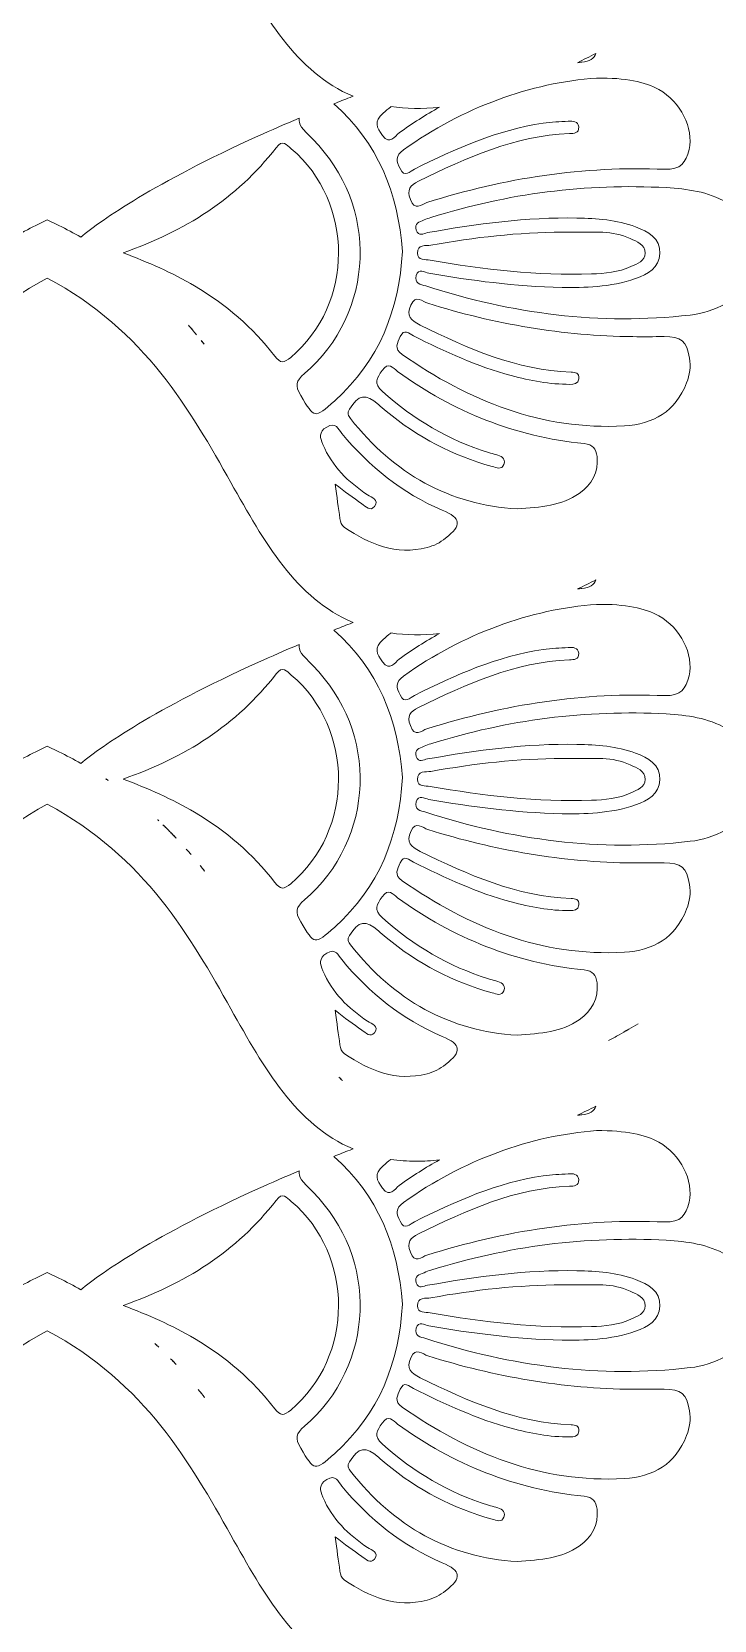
# Model space of a CAD drawing. Extents: x 705 to 8445, y -5934 to -84.
# Drawn here: x 4516.4 to 4673, y -1296.5 to -932 of the extents above; entities that cross this region are included whole.
import ezdxf

# ---------------------------------------------------------------- set-up
doc = ezdxf.new("R2010")
doc.units = 0
doc.header["$MEASUREMENT"] = 0
doc.layers.add('Layer 1', color=7, linetype='Continuous')

# ---------------------------------------------------------------- blocks, each defined once
blk = doc.blocks.new('block 23')
at = {"layer": 'Layer 1', "lineweight": 0}
for points, knots in [([(5277.28, -639.1), (5254.48, -597.14), (5220.79, -557.08), (5179.87, -523.26), (5095.1, -453.22), (4984.49, -393.43), (4859.88, -350.27), (4859.88, -350.27), (4859.88, -350.25), (4859.88, -350.25), (4859.42, -348.29), (4858.85, -346.27), (4858.16, -344.21), (4856.62, -339.66), (4853.95, -333.09), (4848.51, -328.58), (4847.81, -328), (4847.1, -327.47), (4846.36, -327), (4846.36, -327), (4846.36, -327), (4846.35, -327), (4847.88, -308.1), (4844.28, -288.74), (4835.57, -269.33), (4831.12, -259.39), (4823.75, -252.44), (4816.61, -245.72), (4810.88, -240.31), (4805.45, -235.19), (4801.81, -228.82), (4800.72, -226.92), (4799.8, -224.87), (4798.82, -222.69), (4797.56, -219.87), (4796.25, -216.96), (4794.48, -214.13), (4787.43, -202.87), (4775.91, -196.8), (4764.63, -193.55), (4764.63, -193.55), (4763.26, -191.5), (4763.26, -191.5), (4720.83, -126.97), (4656.69, -102.16), (4610.35, -92.73), (4569.47, -84.39), (4535.61, -86.15), (4523.73, -87.19), (4523.69, -87.13), (4523.65, -87.09), (4523.63, -87.06), (4523.63, -87.06), (4523.45, -87.21), (4523.45, -87.21), (4521.87, -87.36), (4520.7, -87.48), (4520, -87.56), (4519.3, -87.48), (4518.13, -87.36), (4516.56, -87.21), (4516.56, -87.21), (4516.37, -87.06), (4516.37, -87.06), (4516.35, -87.09), (4516.31, -87.13), (4516.27, -87.19), (4504.39, -86.15), (4470.53, -84.39), (4429.65, -92.73), (4383.31, -102.16), (4319.17, -126.97), (4276.76, -191.48), (4276.76, -191.48), (4275.38, -193.55), (4275.38, -193.55), (4264.09, -196.8), (4252.57, -202.87), (4245.52, -214.13), (4243.75, -216.96), (4242.44, -219.87), (4241.18, -222.69), (4240.2, -224.87), (4239.28, -226.92), (4238.19, -228.82), (4234.55, -235.19), (4229.12, -240.31), (4223.39, -245.72), (4216.25, -252.44), (4208.88, -259.39), (4204.43, -269.33), (4195.72, -288.74), (4192.12, -308.1), (4193.65, -327), (4193.64, -327), (4193.64, -327), (4193.64, -327), (4192.91, -327.47), (4192.19, -327.99), (4191.49, -328.58), (4186.05, -333.09), (4183.38, -339.65), (4181.84, -344.21), (4181.15, -346.27), (4180.58, -348.29), (4180.12, -350.25), (4180.12, -350.25), (4180.12, -350.27), (4180.12, -350.27), (4055.51, -393.43), (3944.9, -453.22), (3860.13, -523.26), (3819.22, -557.08), (3785.52, -597.14), (3762.72, -639.1), (3736.93, -686.53), (3724.78, -735.81), (3726.61, -785.55), (3728.34, -832.44), (3740.97, -881.24), (3764.18, -930.56), (3796.16, -998.52), (3846.78, -1064.15), (3914.59, -1125.62), (3959.27, -1166.12), (4008.74, -1201.57), (4056.58, -1235.86), (4101.92, -1268.36), (4148.81, -1301.97), (4191.35, -1339.71), (4268.94, -1408.49), (4320.36, -1474.94), (4348.51, -1542.74), (4344.68, -1548.78), (4341.1, -1555.62), (4338.44, -1563.02), (4337.03, -1562.92), (4335.46, -1562.85), (4333.87, -1562.85), (4328, -1562.85), (4321.57, -1563.94), (4319.84, -1569.72), (4319.35, -1571.39), (4319.31, -1572.94), (4319.27, -1574.32), (4319.27, -1574.65), (4319.26, -1574.97), (4319.25, -1575.28), (4319.07, -1578.99), (4317.7, -1582.95), (4315.19, -1587.05), (4314.24, -1588.6), (4313.21, -1590.14), (4312.14, -1591.64), (4311.46, -1592.59), (4310.76, -1593.54), (4310.03, -1594.48), (4302.79, -1603.87), (4293.55, -1612.4), (4284.57, -1620.7), (4284.57, -1620.7), (4280.48, -1624.5), (4280.48, -1624.5), (4270.16, -1634.07), (4259.49, -1643.97), (4247.49, -1650.59), (4244.1, -1652.48), (4239.99, -1656.81), (4239.7, -1666.79), (4238.97, -1691.36), (4260.81, -1735.67), (4280.37, -1750.55), (4261.52, -1786.38), (4239.02, -1837.42), (4219.77, -1904.23), (4194.99, -1990.3), (4180.3, -2085.45), (4176.13, -2187.05), (4172.63, -2272.07), (4176.53, -2361.81), (4187.74, -2455.11), (4183.2, -2458.43), (4178.2, -2461.58), (4172.48, -2464.72), (4146.07, -2479.19), (4117.44, -2484.35), (4091.86, -2479.25), (4057.65, -2472.45), (4030.5, -2452.75), (4011.16, -2420.72), (3974.52, -2360.07), (3973.85, -2265.76), (3992.12, -2203.95), (4011.72, -2137.67), (4050.95, -2071.38), (4115.59, -1995.32), (4120.04, -1990.08), (4124.54, -1984.87), (4129.05, -1979.66), (4153.44, -1951.39), (4178.65, -1922.17), (4196.47, -1888.58), (4220.61, -1843.05), (4226.18, -1794.98), (4211.73, -1756.7), (4211.73, -1756.7), (4201.23, -1728.9), (4201.23, -1728.9), (4201.23, -1728.9), (4203.66, -1758.52), (4203.66, -1758.52), (4206.59, -1794.26), (4191.98, -1826.76), (4179.22, -1847.74), (4159.1, -1880.81), (4130.97, -1908.95), (4103.75, -1936.17), (4092.54, -1947.4), (4080.93, -1959.02), (4070.06, -1970.8), (4005.75, -2040.52), (3959.06, -2104.07), (3927.3, -2165.11), (3884.56, -2247.19), (3869.07, -2325.56), (3881.27, -2398), (3901.01, -2515.4), (4000.35, -2607.87), (4090.03, -2647.42), (4122.26, -2661.63), (4152.31, -2668.81), (4177.87, -2668.81), (4196.42, -2668.81), (4212.6, -2665.03), (4225.52, -2657.4), (4225.52, -2657.42), (4225.52, -2657.42), (4225.52, -2657.42), (4232.39, -2679.36), (4240.21, -2699.79), (4248.89, -2718.56), (4269.15, -2762.32), (4294.96, -2798.69), (4325.6, -2826.65), (4359.33, -2857.45), (4403.39, -2880.64), (4456.58, -2895.59), (4498.92, -2907.49), (4546.09, -2913.71), (4593.63, -2913.71), (4597.09, -2913.71), (4600.56, -2913.68), (4604.02, -2913.61), (4735.27, -2911.1), (4867.15, -2856.35), (4965.85, -2763.41), (5003.5, -2727.95), (5032.68, -2687.49), (5050.23, -2646.4), (5070.52, -2598.94), (5075.69, -2551.02), (5065.64, -2503.97), (5045.77, -2411.09), (4983.25, -2334), (4889.6, -2286.89), (4807.63, -2245.67), (4709.88, -2231.14), (4619.49, -2246.42), (4625.66, -2235.1), (4631.89, -2223.86), (4638.09, -2212.7), (4656.91, -2178.83), (4676.35, -2143.79), (4693.14, -2107.91), (4730.23, -2028.64), (4752.26, -1957.48), (4760.49, -1890.34), (4765.6, -1848.73), (4767.15, -1796.91), (4754.72, -1750.08), (4773.98, -1735.61), (4795.54, -1692.46), (4795.54, -1667.69), (4795.54, -1667.28), (4795.54, -1666.88), (4795.53, -1666.48), (4795.23, -1656.52), (4791.13, -1652.21), (4787.74, -1650.33), (4775.74, -1643.73), (4765.07, -1633.85), (4754.75, -1624.31), (4754.75, -1624.31), (4750.65, -1620.52), (4750.65, -1620.52), (4739.35, -1610.12), (4727.67, -1599.36), (4720.02, -1586.97), (4717.52, -1582.89), (4716.16, -1578.95), (4715.98, -1575.25), (4715.96, -1574.94), (4715.95, -1574.61), (4715.95, -1574.29), (4715.92, -1572.92), (4715.87, -1571.37), (4715.38, -1569.7), (4713.66, -1563.98), (4707.32, -1562.87), (4701.49, -1562.85), (4698.84, -1555.53), (4695.29, -1548.75), (4691.49, -1542.74), (4719.63, -1474.94), (4771.06, -1408.49), (4848.65, -1339.71), (4891.19, -1301.97), (4938.08, -1268.36), (4983.42, -1235.86), (5031.26, -1201.57), (5080.73, -1166.12), (5125.41, -1125.62), (5193.22, -1064.15), (5243.84, -998.52), (5275.82, -930.56), (5299.03, -881.24), (5311.66, -832.45), (5313.39, -785.55), (5315.22, -735.81), (5303.07, -686.53), (5277.28, -639.1)], [0, 0, 0, 0, 1, 1, 1, 2, 2, 2, 3, 3, 3, 4, 4, 4, 5, 5, 5, 6, 6, 6, 7, 7, 7, 8, 8, 8, 9, 9, 9, 10, 10, 10, 11, 11, 11, 12, 12, 12, 13, 13, 13, 14, 14, 14, 15, 15, 15, 16, 16, 16, 17, 17, 17, 18, 18, 18, 19, 19, 19, 20, 20, 20, 21, 21, 21, 22, 22, 22, 23, 23, 23, 24, 24, 24, 25, 25, 25, 26, 26, 26, 27, 27, 27, 28, 28, 28, 29, 29, 29, 30, 30, 30, 31, 31, 31, 32, 32, 32, 33, 33, 33, 34, 34, 34, 35, 35, 35, 36, 36, 36, 37, 37, 37, 38, 38, 38, 39, 39, 39, 40, 40, 40, 41, 41, 41, 42, 42, 42, 43, 43, 43, 44, 44, 44, 45, 45, 45, 46, 46, 46, 47, 47, 47, 48, 48, 48, 49, 49, 49, 50, 50, 50, 51, 51, 51, 52, 52, 52, 53, 53, 53, 54, 54, 54, 55, 55, 55, 56, 56, 56, 57, 57, 57, 58, 58, 58, 59, 59, 59, 60, 60, 60, 61, 61, 61, 62, 62, 62, 63, 63, 63, 64, 64, 64, 65, 65, 65, 66, 66, 66, 67, 67, 67, 68, 68, 68, 69, 69, 69, 70, 70, 70, 71, 71, 71, 72, 72, 72, 73, 73, 73, 74, 74, 74, 75, 75, 75, 76, 76, 76, 77, 77, 77, 78, 78, 78, 79, 79, 79, 80, 80, 80, 81, 81, 81, 82, 82, 82, 83, 83, 83, 84, 84, 84, 85, 85, 85, 86, 86, 86, 87, 87, 87, 88, 88, 88, 89, 89, 89, 90, 90, 90, 91, 91, 91, 92, 92, 92, 93, 93, 93, 94, 94, 94, 95, 95, 95, 96, 96, 96, 97, 97, 97, 98, 98, 98, 99, 99, 99, 100, 100, 100, 101, 101, 101, 102, 102, 102, 103, 103, 103, 104, 104, 104, 105, 105, 105, 106, 106, 106, 107, 107, 107, 108, 108, 108, 109, 109, 109, 110, 110, 110, 110]), ([(4477.91, -914.66), (4487.12, -898.26), (4497.51, -879.77), (4520, -867.72), (4542.49, -879.77), (4552.88, -898.26), (4562.09, -914.66), (4569.78, -928.31), (4577.08, -941.26), (4590.12, -946.79), (4590.11, -946.79), (4590.08, -946.8), (4590.07, -946.81), (4590.07, -946.81), (4589.43, -947.06), (4589.43, -947.06), (4588.17, -947.55), (4586.93, -948.04), (4585.72, -948.53), (4595.8, -957.43), (4600.51, -968.97), (4601.44, -982.39), (4600.74, -995.87), (4596.11, -1007.53), (4585.94, -1016.65), (4581.23, -1020.88), (4581.32, -1020.75), (4578.12, -1015.44), (4576.78, -1013.22), (4577.01, -1012.12), (4578.96, -1010.45), (4595.25, -996.5), (4596.07, -971.81), (4580.88, -956.67), (4578.45, -954.22), (4577.57, -953.29), (4577.75, -951.82), (4574.45, -953.22), (4571.35, -954.58), (4568.43, -955.9), (4544.47, -966.74), (4532.67, -975.04), (4527.68, -979.12), (4526.06, -978.2), (4524.38, -977.31), (4522.64, -976.45), (4522.64, -976.45), (4520, -975.15), (4520, -975.15), (4520, -975.15), (4517.36, -976.45), (4517.36, -976.45), (4515.62, -977.31), (4513.94, -978.2), (4512.32, -979.12), (4507.33, -975.04), (4495.53, -966.74), (4471.57, -955.9), (4468.65, -954.58), (4465.55, -953.22), (4462.25, -951.82), (4462.43, -953.29), (4461.55, -954.22), (4459.12, -956.67), (4443.93, -971.81), (4444.75, -996.5), (4461.04, -1010.45), (4462.99, -1012.12), (4463.22, -1013.22), (4461.88, -1015.44), (4458.68, -1020.75), (4458.77, -1020.88), (4454.06, -1016.65), (4443.89, -1007.53), (4439.26, -995.87), (4438.56, -982.39), (4439.49, -968.97), (4444.2, -957.43), (4454.28, -948.53), (4453.07, -948.04), (4451.83, -947.55), (4450.57, -947.06), (4450.57, -947.06), (4449.93, -946.81), (4449.93, -946.81), (4449.92, -946.8), (4449.89, -946.79), (4449.88, -946.79), (4462.92, -941.26), (4470.22, -928.31), (4477.91, -914.66)], [0, 0, 0, 0, 1, 1, 1, 2, 2, 2, 3, 3, 3, 4, 4, 4, 5, 5, 5, 6, 6, 6, 7, 7, 7, 8, 8, 8, 9, 9, 9, 10, 10, 10, 11, 11, 11, 12, 12, 12, 13, 13, 13, 14, 14, 14, 15, 15, 15, 16, 16, 16, 17, 17, 17, 18, 18, 18, 19, 19, 19, 20, 20, 20, 21, 21, 21, 22, 22, 22, 23, 23, 23, 24, 24, 24, 25, 25, 25, 26, 26, 26, 27, 27, 27, 28, 28, 28, 29, 29, 29, 30, 30, 30, 30]), ([(4645.86, -936.98), (4645.86, -936.98), (4645.86, -936.99), (4645.86, -937), (4645.42, -938.13), (4644.45, -938.78), (4642.6, -938.97), (4642.27, -939.01), (4641.93, -939.04), (4641.61, -939.09), (4641.6, -939.09), (4641.6, -939.09), (4641.59, -939.09), (4642.98, -938.42), (4644.42, -937.71), (4645.86, -936.98)], [0, 0, 0, 0, 1, 1, 1, 2, 2, 2, 3, 3, 3, 4, 4, 4, 5, 5, 5, 5]), ([(4603.27, -970.46), (4602.47, -968.22), (4603.18, -967.27), (4605.17, -966.29), (4616.16, -960.9), (4627.22, -955.83), (4639.76, -955.35), (4640.78, -955.32), (4642.04, -955.33), (4641.89, -953.83), (4641.75, -952.45), (4640.55, -952.47), (4639.51, -952.53), (4637.58, -952.63), (4635.63, -952.7), (4633.73, -952.99), (4623.19, -954.51), (4613.65, -958.83), (4604.23, -963.5), (4603.22, -964.02), (4601.98, -965.6), (4600.9, -963.41), (4600.09, -961.75), (4599.73, -960.47), (4601.69, -959.09), (4615.51, -949.29), (4630.8, -943.72), (4645.99, -942.61), (4652.76, -942.56), (4657.11, -943.48), (4660.28, -945.26), (4665.26, -948.04), (4668.34, -954.11), (4667.22, -959.02), (4666.55, -961.93), (4665.28, -963.72), (4661.66, -963.56), (4643.02, -962.75), (4624.86, -965.57), (4607.08, -971.17), (4605.85, -971.57), (4604.24, -973.23), (4603.27, -970.46)], [0, 0, 0, 0, 1, 1, 1, 2, 2, 2, 3, 3, 3, 4, 4, 4, 5, 5, 5, 6, 6, 6, 7, 7, 7, 8, 8, 8, 9, 9, 9, 10, 10, 10, 11, 11, 11, 12, 12, 12, 13, 13, 13, 14, 14, 14, 14]), ([(4609.96, -949.3), (4606.79, -951.06), (4603.71, -953.03), (4600.7, -955.19), (4599.67, -955.94), (4598.64, -958.12), (4596.88, -955.79), (4595.5, -953.96), (4594.87, -952.62), (4597.04, -950.69), (4597.61, -950.18), (4598.2, -949.69), (4598.78, -949.2), (4598.79, -949.19), (4598.79, -949.19), (4598.8, -949.17), (4602.28, -949.67), (4605.97, -949.73), (4609.96, -949.3)], [0, 0, 0, 0, 1, 1, 1, 2, 2, 2, 3, 3, 3, 4, 4, 4, 5, 5, 5, 6, 6, 6, 6]), ([(4553.78, -990.32), (4548.61, -987.23), (4543.1, -984.92), (4537.4, -982.7), (4551.41, -977.82), (4563.43, -970.35), (4572.47, -958.6), (4574.01, -956.59), (4574.88, -957.93), (4575.97, -958.85), (4590.46, -971.15), (4590.38, -994.45), (4575.86, -1006.72), (4574.32, -1008.02), (4573.47, -1008.17), (4572.15, -1006.41), (4567.15, -999.77), (4560.88, -994.57), (4553.78, -990.32)], [0, 0, 0, 0, 1, 1, 1, 2, 2, 2, 3, 3, 3, 4, 4, 4, 5, 5, 5, 6, 6, 6, 6]), ([(4606.79, -990.31), (4605.68, -989.97), (4604.07, -989.76), (4604.63, -987.91), (4605.19, -986.14), (4606.55, -987.21), (4607.5, -987.38), (4617.27, -989.12), (4627.1, -990.36), (4638.1, -990.7), (4643.08, -990.66), (4649.14, -990.7), (4654.94, -988.64), (4657.72, -987.66), (4660.41, -986.17), (4660.52, -982.88), (4660.64, -979.35), (4657.81, -977.83), (4654.95, -976.76), (4650.62, -975.15), (4646.06, -974.81), (4641.49, -974.74), (4629.93, -974.55), (4618.54, -976.09), (4607.18, -978.09), (4606.31, -978.25), (4605.13, -979.13), (4604.61, -977.53), (4604.1, -975.92), (4605.37, -975.62), (4606.42, -975.19), (4606.94, -974.97), (4607.47, -974.77), (4608.01, -974.6), (4625.59, -969.11), (4643.58, -966.75), (4661.98, -967.77), (4666.77, -968.04), (4671.56, -968.69), (4675.82, -971.13), (4680.27, -973.66), (4683.13, -977.4), (4683.12, -982.68), (4683.12, -988.08), (4680.16, -991.85), (4675.57, -994.42), (4673.05, -995.82), (4670.28, -996.66), (4667.45, -996.99), (4646.73, -999.4), (4626.54, -996.68), (4606.79, -990.31)], [0, 0, 0, 0, 1, 1, 1, 2, 2, 2, 3, 3, 3, 4, 4, 4, 5, 5, 5, 6, 6, 6, 7, 7, 7, 8, 8, 8, 9, 9, 9, 10, 10, 10, 11, 11, 11, 12, 12, 12, 13, 13, 13, 14, 14, 14, 15, 15, 15, 16, 16, 16, 17, 17, 17, 17]), ([(4604.88, -982.78), (4604.83, -980.69), (4606.85, -981.16), (4607.98, -980.96), (4617.96, -979.17), (4628.03, -978.02), (4638.19, -977.99), (4641.27, -977.99), (4644.34, -977.94), (4647.41, -978.01), (4649.59, -978.06), (4651.71, -978.56), (4653.7, -979.45), (4655.25, -980.15), (4657.19, -980.78), (4657.16, -982.78), (4657.12, -984.58), (4655.31, -985.22), (4653.86, -985.87), (4651, -987.19), (4647.93, -987.47), (4644.86, -987.58), (4632.38, -988), (4620.06, -986.53), (4607.81, -984.41), (4606.73, -984.21), (4604.92, -984.6), (4604.88, -982.78)], [0, 0, 0, 0, 1, 1, 1, 2, 2, 2, 3, 3, 3, 4, 4, 4, 5, 5, 5, 6, 6, 6, 7, 7, 7, 8, 8, 8, 9, 9, 9, 9]), ([(4578.96, -1131.21), (4595.25, -1117.27), (4596.07, -1092.57), (4580.88, -1077.43), (4578.45, -1074.98), (4577.57, -1074.05), (4577.75, -1072.59), (4574.45, -1073.98), (4571.35, -1075.34), (4568.43, -1076.67), (4544.47, -1087.5), (4532.67, -1095.8), (4527.68, -1099.88), (4526.06, -1098.97), (4524.38, -1098.07), (4522.64, -1097.21), (4522.64, -1097.21), (4520, -1095.92), (4520, -1095.92), (4520, -1095.92), (4517.36, -1097.21), (4517.36, -1097.21), (4515.62, -1098.07), (4513.94, -1098.97), (4512.32, -1099.88), (4507.33, -1095.8), (4495.53, -1087.5), (4471.57, -1076.67), (4468.65, -1075.34), (4465.55, -1073.98), (4462.25, -1072.59), (4462.43, -1074.05), (4461.55, -1074.98), (4459.12, -1077.43), (4443.93, -1092.57), (4444.75, -1117.27), (4461.04, -1131.21), (4462.99, -1132.89), (4463.22, -1133.98), (4461.88, -1136.2), (4458.68, -1141.51), (4458.77, -1141.64), (4454.06, -1137.42), (4443.89, -1128.29), (4439.26, -1116.64), (4438.56, -1103.15), (4439.49, -1089.73), (4444.2, -1078.19), (4454.28, -1069.29), (4453.07, -1068.8), (4451.83, -1068.32), (4450.57, -1067.83), (4450.36, -1067.74), (4450.14, -1067.66), (4449.93, -1067.58), (4449.92, -1067.58), (4449.89, -1067.56), (4449.88, -1067.56), (4462.92, -1062.03), (4470.22, -1049.08), (4477.91, -1035.43), (4487.12, -1019.04), (4497.51, -1000.55), (4520, -988.5), (4542.49, -1000.55), (4552.88, -1019.04), (4562.09, -1035.43), (4569.78, -1049.08), (4577.08, -1062.03), (4590.12, -1067.56), (4590.11, -1067.56), (4590.08, -1067.58), (4590.07, -1067.58), (4589.86, -1067.66), (4589.64, -1067.74), (4589.43, -1067.83), (4588.17, -1068.32), (4586.93, -1068.8), (4585.72, -1069.29), (4595.8, -1078.19), (4600.51, -1089.73), (4601.44, -1103.15), (4600.74, -1116.64), (4596.11, -1128.29), (4585.94, -1137.42), (4581.23, -1141.64), (4581.32, -1141.51), (4578.12, -1136.2), (4576.78, -1133.98), (4577.01, -1132.89), (4578.96, -1131.21)], [0, 0, 0, 0, 1, 1, 1, 2, 2, 2, 3, 3, 3, 4, 4, 4, 5, 5, 5, 6, 6, 6, 7, 7, 7, 8, 8, 8, 9, 9, 9, 10, 10, 10, 11, 11, 11, 12, 12, 12, 13, 13, 13, 14, 14, 14, 15, 15, 15, 16, 16, 16, 17, 17, 17, 18, 18, 18, 19, 19, 19, 20, 20, 20, 21, 21, 21, 22, 22, 22, 23, 23, 23, 24, 24, 24, 25, 25, 25, 26, 26, 26, 27, 27, 27, 28, 28, 28, 29, 29, 29, 30, 30, 30, 30]), ([(4601.38, -1006.05), (4599.41, -1004.69), (4600.32, -1003.38), (4600.95, -1001.96), (4601.82, -999.96), (4602.99, -1001.29), (4603.98, -1001.78), (4611.24, -1005.36), (4618.55, -1008.79), (4626.4, -1010.89), (4630.8, -1012.08), (4635.28, -1012.91), (4639.87, -1012.9), (4640.8, -1012.9), (4641.78, -1012.79), (4641.92, -1011.6), (4642.08, -1010.28), (4641.1, -1010.15), (4640.14, -1010.1), (4627.64, -1009.62), (4616.53, -1004.72), (4605.56, -999.29), (4603.39, -998.22), (4602.23, -997.24), (4603.36, -994.7), (4604.52, -992.14), (4606.09, -993.94), (4607.3, -994.31), (4622.62, -999.07), (4638.25, -1001.81), (4654.31, -1001.96), (4656.7, -1001.96), (4659.09, -1001.98), (4661.49, -1001.94), (4665.35, -1001.9), (4666.68, -1002.99), (4667.31, -1006.87), (4667.62, -1008.83), (4667.37, -1010.72), (4666.65, -1012.57), (4664.14, -1019.11), (4658.94, -1022.07), (4652.36, -1022.44), (4633.32, -1023.49), (4616.72, -1016.68), (4601.38, -1006.05)], [0, 0, 0, 0, 1, 1, 1, 2, 2, 2, 3, 3, 3, 4, 4, 4, 5, 5, 5, 6, 6, 6, 7, 7, 7, 8, 8, 8, 9, 9, 9, 10, 10, 10, 11, 11, 11, 12, 12, 12, 13, 13, 13, 14, 14, 14, 15, 15, 15, 15]), ([(4554.22, -1001.51), (4553.61, -1000.79), (4552.99, -1000.06), (4552.36, -999.34), (4552.48, -999.49), (4552.62, -999.62), (4552.74, -999.76), (4553.24, -1000.34), (4553.74, -1000.93), (4554.22, -1001.51)], [0, 0, 0, 0, 1, 1, 1, 2, 2, 2, 3, 3, 3, 3]), ([(4555.98, -1003.71), (4555.76, -1003.41), (4555.53, -1003.12), (4555.29, -1002.84), (4555.42, -1002.99), (4555.55, -1003.15), (4555.67, -1003.3), (4555.78, -1003.44), (4555.88, -1003.58), (4555.98, -1003.71)], [0, 0, 0, 0, 1, 1, 1, 2, 2, 2, 3, 3, 3, 3]), ([(4642.01, -1037.93), (4637.97, -1040.73), (4633.31, -1041.09), (4627.75, -1041.48), (4612.4, -1040.58), (4599.48, -1033.48), (4589.55, -1020.75), (4589.01, -1020.07), (4588.75, -1019.51), (4589.29, -1018.62), (4591.38, -1015.25), (4593.03, -1014.94), (4595.93, -1017.5), (4596.54, -1018.03), (4597.13, -1018.55), (4597.74, -1019.06), (4604.94, -1025.04), (4613.05, -1029.28), (4622.07, -1031.76), (4623, -1032.01), (4624.23, -1032.62), (4624.72, -1031.27), (4625.27, -1029.77), (4624.01, -1029.35), (4622.88, -1029.01), (4622.33, -1028.85), (4621.78, -1028.73), (4621.23, -1028.55), (4612.07, -1025.71), (4604.02, -1020.97), (4596.87, -1014.54), (4594.77, -1012.67), (4595.62, -1011.46), (4596.79, -1009.72), (4598.23, -1007.58), (4599.26, -1009.13), (4600.34, -1009.93), (4613.13, -1019.24), (4627.35, -1024.9), (4643.11, -1026.5), (4645.14, -1026.71), (4645.93, -1027.67), (4646.1, -1029.48), (4646.43, -1033.12), (4644.96, -1035.88), (4642.01, -1037.93)], [0, 0, 0, 0, 1, 1, 1, 2, 2, 2, 3, 3, 3, 4, 4, 4, 5, 5, 5, 6, 6, 6, 7, 7, 7, 8, 8, 8, 9, 9, 9, 10, 10, 10, 11, 11, 11, 12, 12, 12, 13, 13, 13, 14, 14, 14, 15, 15, 15, 15]), ([(4607.1, -1050.35), (4600, -1052.12), (4593.91, -1049.63), (4588.2, -1045.73), (4587.49, -1045.25), (4587.23, -1044.54), (4587.12, -1043.7), (4586.8, -1041.23), (4586.42, -1038.77), (4585.99, -1035.78), (4588.3, -1037.51), (4590.17, -1038.98), (4592.11, -1040.3), (4592.97, -1040.89), (4594.14, -1042.16), (4595.06, -1040.92), (4596.24, -1039.34), (4594.39, -1038.88), (4593.45, -1038.26), (4589.01, -1035.3), (4585.31, -1031.71), (4583.21, -1026.69), (4582.58, -1025.15), (4582.12, -1023.88), (4584.09, -1022.69), (4586.23, -1021.38), (4586.71, -1023.19), (4587.52, -1024.15), (4593.9, -1031.75), (4601.37, -1037.9), (4610.6, -1041.76), (4614.98, -1043.59), (4615.17, -1045.21), (4611.34, -1048.22), (4610.07, -1049.23), (4608.65, -1049.95), (4607.1, -1050.35)], [0, 0, 0, 0, 1, 1, 1, 2, 2, 2, 3, 3, 3, 4, 4, 4, 5, 5, 5, 6, 6, 6, 7, 7, 7, 8, 8, 8, 9, 9, 9, 10, 10, 10, 11, 11, 11, 12, 12, 12, 12]), ([(4645.86, -1057.76), (4645.86, -1057.76), (4645.86, -1057.77), (4645.86, -1057.77), (4645.42, -1058.89), (4644.45, -1059.55), (4642.6, -1059.74), (4642.27, -1059.77), (4641.93, -1059.81), (4641.61, -1059.86), (4643, -1059.19), (4644.43, -1058.48), (4645.86, -1057.76)], [0, 0, 0, 0, 1, 1, 1, 2, 2, 2, 3, 3, 3, 4, 4, 4, 4]), ([(4603.27, -1091.22), (4602.47, -1088.98), (4603.18, -1088.04), (4605.17, -1087.06), (4616.16, -1081.67), (4627.22, -1076.6), (4639.76, -1076.12), (4640.78, -1076.08), (4642.04, -1076.09), (4641.89, -1074.59), (4641.75, -1073.22), (4640.55, -1073.23), (4639.51, -1073.29), (4637.58, -1073.4), (4635.63, -1073.47), (4633.73, -1073.76), (4623.19, -1075.27), (4613.65, -1079.59), (4604.23, -1084.27), (4603.22, -1084.78), (4601.98, -1086.37), (4600.9, -1084.17), (4600.09, -1082.51), (4599.73, -1081.24), (4601.69, -1079.85), (4615.51, -1070.06), (4630.8, -1064.49), (4645.99, -1063.38), (4652.76, -1063.33), (4657.11, -1064.25), (4660.28, -1066.02), (4665.26, -1068.8), (4668.34, -1074.88), (4667.22, -1079.78), (4666.55, -1082.69), (4665.28, -1084.48), (4661.66, -1084.33), (4643.02, -1083.52), (4624.86, -1086.33), (4607.08, -1091.94), (4605.85, -1092.33), (4604.24, -1093.99), (4603.27, -1091.22)], [0, 0, 0, 0, 1, 1, 1, 2, 2, 2, 3, 3, 3, 4, 4, 4, 5, 5, 5, 6, 6, 6, 7, 7, 7, 8, 8, 8, 9, 9, 9, 10, 10, 10, 11, 11, 11, 12, 12, 12, 13, 13, 13, 14, 14, 14, 14]), ([(4596.88, -1076.56), (4595.5, -1074.72), (4594.87, -1073.39), (4597.04, -1071.45), (4597.61, -1070.94), (4598.2, -1070.45), (4598.78, -1069.96), (4598.78, -1069.96), (4598.79, -1069.96), (4598.79, -1069.95), (4602.28, -1070.45), (4605.97, -1070.51), (4609.96, -1070.07), (4606.79, -1071.82), (4603.71, -1073.79), (4600.7, -1075.95), (4599.67, -1076.7), (4598.64, -1078.89), (4596.88, -1076.56)], [0, 0, 0, 0, 1, 1, 1, 2, 2, 2, 3, 3, 3, 4, 4, 4, 5, 5, 5, 6, 6, 6, 6]), ([(4553.78, -1111.09), (4548.61, -1108), (4543.1, -1105.68), (4537.4, -1103.46), (4551.41, -1098.58), (4563.43, -1091.12), (4572.47, -1079.36), (4574.01, -1077.36), (4574.88, -1078.7), (4575.97, -1079.61), (4590.46, -1091.91), (4590.38, -1115.22), (4575.86, -1127.48), (4574.32, -1128.78), (4573.47, -1128.94), (4572.15, -1127.17), (4567.15, -1120.54), (4560.88, -1115.33), (4553.78, -1111.09)], [0, 0, 0, 0, 1, 1, 1, 2, 2, 2, 3, 3, 3, 4, 4, 4, 5, 5, 5, 6, 6, 6, 6]), ([(4606.79, -1111.08), (4605.68, -1110.73), (4604.07, -1110.53), (4604.63, -1108.68), (4605.19, -1106.9), (4606.55, -1107.97), (4607.5, -1108.14), (4617.27, -1109.88), (4627.1, -1111.12), (4638.1, -1111.47), (4643.08, -1111.42), (4649.14, -1111.47), (4654.94, -1109.41), (4657.72, -1108.43), (4660.41, -1106.94), (4660.52, -1103.64), (4660.64, -1100.11), (4657.81, -1098.6), (4654.95, -1097.52), (4650.62, -1095.91), (4646.06, -1095.58), (4641.49, -1095.51), (4629.93, -1095.31), (4618.54, -1096.85), (4607.18, -1098.86), (4606.31, -1099.01), (4605.13, -1099.9), (4604.61, -1098.3), (4604.1, -1096.69), (4605.37, -1096.39), (4606.42, -1095.96), (4606.94, -1095.73), (4607.47, -1095.53), (4608.01, -1095.36), (4625.59, -1089.87), (4643.58, -1087.51), (4661.98, -1088.54), (4666.77, -1088.8), (4671.56, -1089.46), (4675.82, -1091.89), (4680.27, -1094.42), (4683.13, -1098.17), (4683.12, -1103.44), (4683.12, -1108.84), (4680.16, -1112.61), (4675.57, -1115.18), (4673.05, -1116.59), (4670.28, -1117.42), (4667.45, -1117.76), (4646.73, -1120.17), (4626.54, -1117.45), (4606.79, -1111.08)], [0, 0, 0, 0, 1, 1, 1, 2, 2, 2, 3, 3, 3, 4, 4, 4, 5, 5, 5, 6, 6, 6, 7, 7, 7, 8, 8, 8, 9, 9, 9, 10, 10, 10, 11, 11, 11, 12, 12, 12, 13, 13, 13, 14, 14, 14, 15, 15, 15, 16, 16, 16, 17, 17, 17, 17]), ([(4604.88, -1103.55), (4604.83, -1101.46), (4606.85, -1101.92), (4607.98, -1101.72), (4617.96, -1099.93), (4628.03, -1098.79), (4638.19, -1098.75), (4641.27, -1098.75), (4644.34, -1098.7), (4647.41, -1098.77), (4649.59, -1098.82), (4651.71, -1099.32), (4653.7, -1100.22), (4655.25, -1100.91), (4657.19, -1101.54), (4657.16, -1103.55), (4657.12, -1105.35), (4655.31, -1105.98), (4653.86, -1106.64), (4651, -1107.95), (4647.93, -1108.24), (4644.86, -1108.34), (4632.38, -1108.76), (4620.06, -1107.29), (4607.81, -1105.17), (4606.73, -1104.98), (4604.92, -1105.36), (4604.88, -1103.55)], [0, 0, 0, 0, 1, 1, 1, 2, 2, 2, 3, 3, 3, 4, 4, 4, 5, 5, 5, 6, 6, 6, 7, 7, 7, 8, 8, 8, 9, 9, 9, 9]), ([(4533.95, -1103.77), (4533.77, -1103.65), (4533.59, -1103.54), (4533.4, -1103.42), (4533.47, -1103.45), (4533.54, -1103.5), (4533.6, -1103.54), (4533.64, -1103.56), (4533.67, -1103.58), (4533.71, -1103.61), (4533.79, -1103.67), (4533.88, -1103.73), (4533.95, -1103.77)], [0, 0, 0, 0, 1, 1, 1, 2, 2, 2, 3, 3, 3, 4, 4, 4, 4]), ([(4585.94, -1258.2), (4581.23, -1262.42), (4581.32, -1262.29), (4578.12, -1256.98), (4576.78, -1254.76), (4577.01, -1253.66), (4578.96, -1251.99), (4595.25, -1238.04), (4596.07, -1213.35), (4580.88, -1198.21), (4578.45, -1195.76), (4577.57, -1194.83), (4577.75, -1193.36), (4574.45, -1194.76), (4571.35, -1196.12), (4568.43, -1197.44), (4544.47, -1208.28), (4532.67, -1216.58), (4527.68, -1220.66), (4526.06, -1219.74), (4524.38, -1218.85), (4522.64, -1217.99), (4522.64, -1217.99), (4520, -1216.69), (4520, -1216.69), (4520, -1216.69), (4517.36, -1217.99), (4517.36, -1217.99), (4515.62, -1218.85), (4513.94, -1219.74), (4512.32, -1220.66), (4507.33, -1216.58), (4495.53, -1208.28), (4471.57, -1197.44), (4468.65, -1196.12), (4465.55, -1194.76), (4462.25, -1193.36), (4462.43, -1194.83), (4461.55, -1195.76), (4459.12, -1198.21), (4443.93, -1213.35), (4444.75, -1238.04), (4461.04, -1251.99), (4462.99, -1253.66), (4463.22, -1254.76), (4461.88, -1256.98), (4458.68, -1262.29), (4458.77, -1262.42), (4454.06, -1258.2), (4443.89, -1249.07), (4439.26, -1237.41), (4438.56, -1223.93), (4439.49, -1210.51), (4444.2, -1198.97), (4454.28, -1190.07), (4453.07, -1189.58), (4451.83, -1189.09), (4450.57, -1188.6), (4450.57, -1188.6), (4449.93, -1188.35), (4449.93, -1188.35), (4449.92, -1188.35), (4449.89, -1188.34), (4449.88, -1188.34), (4462.92, -1182.8), (4470.24, -1169.86), (4477.91, -1156.21), (4487.12, -1139.82), (4497.51, -1121.32), (4520, -1109.27), (4542.49, -1121.32), (4552.88, -1139.82), (4562.09, -1156.21), (4569.76, -1169.86), (4577.08, -1182.8), (4590.12, -1188.34), (4590.11, -1188.34), (4590.08, -1188.35), (4590.07, -1188.35), (4590.07, -1188.35), (4589.43, -1188.6), (4589.43, -1188.6), (4588.17, -1189.09), (4586.93, -1189.58), (4585.72, -1190.07), (4595.8, -1198.97), (4600.51, -1210.51), (4601.44, -1223.93), (4600.74, -1237.41), (4596.11, -1249.07), (4585.94, -1258.2)], [0, 0, 0, 0, 1, 1, 1, 2, 2, 2, 3, 3, 3, 4, 4, 4, 5, 5, 5, 6, 6, 6, 7, 7, 7, 8, 8, 8, 9, 9, 9, 10, 10, 10, 11, 11, 11, 12, 12, 12, 13, 13, 13, 14, 14, 14, 15, 15, 15, 16, 16, 16, 17, 17, 17, 18, 18, 18, 19, 19, 19, 20, 20, 20, 21, 21, 21, 22, 22, 22, 23, 23, 23, 24, 24, 24, 25, 25, 25, 26, 26, 26, 27, 27, 27, 28, 28, 28, 29, 29, 29, 30, 30, 30, 30]), ([(4545.58, -1113.07), (4545.48, -1112.97), (4545.38, -1112.89), (4545.28, -1112.79), (4545.32, -1112.82), (4545.37, -1112.85), (4545.4, -1112.89), (4545.46, -1112.95), (4545.52, -1113.01), (4545.58, -1113.07)], [0, 0, 0, 0, 1, 1, 1, 2, 2, 2, 3, 3, 3, 3]), ([(4549.53, -1117.01), (4549.28, -1116.75), (4549.04, -1116.49), (4548.8, -1116.24), (4548.56, -1115.99), (4548.31, -1115.74), (4548.06, -1115.49), (4547.81, -1115.24), (4547.56, -1114.99), (4547.31, -1114.74), (4547.06, -1114.49), (4546.8, -1114.24), (4546.53, -1113.99), (4546.65, -1114.09), (4546.76, -1114.19), (4546.87, -1114.3), (4547.01, -1114.44), (4547.17, -1114.58), (4547.31, -1114.74), (4547.33, -1114.75), (4547.36, -1114.77), (4547.38, -1114.8), (4547.61, -1115.02), (4547.83, -1115.25), (4548.06, -1115.49), (4548.13, -1115.55), (4548.22, -1115.63), (4548.29, -1115.7), (4548.47, -1115.88), (4548.63, -1116.06), (4548.8, -1116.24), (4548.99, -1116.42), (4549.17, -1116.61), (4549.35, -1116.8), (4549.41, -1116.87), (4549.47, -1116.93), (4549.53, -1117.01)], [0, 0, 0, 0, 1, 1, 1, 2, 2, 2, 3, 3, 3, 4, 4, 4, 5, 5, 5, 6, 6, 6, 7, 7, 7, 8, 8, 8, 9, 9, 9, 10, 10, 10, 11, 11, 11, 12, 12, 12, 12]), ([(4652.36, -1143.21), (4633.32, -1144.26), (4616.72, -1137.44), (4601.38, -1126.81), (4599.41, -1125.45), (4600.32, -1124.14), (4600.95, -1122.72), (4601.82, -1120.73), (4602.99, -1122.05), (4603.98, -1122.54), (4611.24, -1126.12), (4618.55, -1129.56), (4626.4, -1131.66), (4630.8, -1132.85), (4635.28, -1133.67), (4639.87, -1133.66), (4640.8, -1133.66), (4641.78, -1133.55), (4641.92, -1132.36), (4642.08, -1131.05), (4641.1, -1130.92), (4640.14, -1130.87), (4627.64, -1130.38), (4616.53, -1125.49), (4605.56, -1120.06), (4603.39, -1118.99), (4602.23, -1118.01), (4603.36, -1115.47), (4604.52, -1112.9), (4606.09, -1114.7), (4607.3, -1115.07), (4622.62, -1119.83), (4638.25, -1122.58), (4654.31, -1122.72), (4656.7, -1122.72), (4659.09, -1122.74), (4661.49, -1122.71), (4665.35, -1122.66), (4666.68, -1123.76), (4667.31, -1127.64), (4667.62, -1129.59), (4667.37, -1131.49), (4666.65, -1133.34), (4664.14, -1139.88), (4658.94, -1142.84), (4652.36, -1143.21)], [0, 0, 0, 0, 1, 1, 1, 2, 2, 2, 3, 3, 3, 4, 4, 4, 5, 5, 5, 6, 6, 6, 7, 7, 7, 8, 8, 8, 9, 9, 9, 10, 10, 10, 11, 11, 11, 12, 12, 12, 13, 13, 13, 14, 14, 14, 15, 15, 15, 15]), ([(4552.97, -1120.8), (4552.61, -1120.39), (4552.25, -1119.98), (4551.88, -1119.56), (4552.17, -1119.88), (4552.45, -1120.2), (4552.74, -1120.52), (4552.82, -1120.62), (4552.89, -1120.7), (4552.97, -1120.8)], [0, 0, 0, 0, 1, 1, 1, 2, 2, 2, 3, 3, 3, 3]), ([(4556.06, -1124.57), (4555.72, -1124.15), (4555.39, -1123.73), (4555.05, -1123.3), (4555.27, -1123.56), (4555.47, -1123.82), (4555.67, -1124.07), (4555.8, -1124.24), (4555.92, -1124.4), (4556.06, -1124.57)], [0, 0, 0, 0, 1, 1, 1, 2, 2, 2, 3, 3, 3, 3]), ([(4642.01, -1158.69), (4637.97, -1161.5), (4633.31, -1161.85), (4627.75, -1162.25), (4612.4, -1161.34), (4599.48, -1154.24), (4589.55, -1141.51), (4589.01, -1140.83), (4588.75, -1140.27), (4589.29, -1139.39), (4591.38, -1136.01), (4593.03, -1135.7), (4595.93, -1138.27), (4596.54, -1138.79), (4597.13, -1139.32), (4597.74, -1139.83), (4604.94, -1145.81), (4613.05, -1150.04), (4622.07, -1152.52), (4623, -1152.77), (4624.23, -1153.38), (4624.72, -1152.03), (4625.27, -1150.53), (4624.01, -1150.11), (4622.88, -1149.78), (4622.33, -1149.61), (4621.78, -1149.49), (4621.23, -1149.31), (4612.07, -1146.47), (4604.02, -1141.74), (4596.87, -1135.31), (4594.77, -1133.43), (4595.62, -1132.23), (4596.79, -1130.49), (4598.23, -1128.34), (4599.26, -1129.89), (4600.34, -1130.69), (4613.13, -1140.01), (4627.35, -1145.66), (4643.11, -1147.26), (4645.14, -1147.48), (4645.93, -1148.43), (4646.1, -1150.24), (4646.43, -1153.88), (4644.96, -1156.64), (4642.01, -1158.69)], [0, 0, 0, 0, 1, 1, 1, 2, 2, 2, 3, 3, 3, 4, 4, 4, 5, 5, 5, 6, 6, 6, 7, 7, 7, 8, 8, 8, 9, 9, 9, 10, 10, 10, 11, 11, 11, 12, 12, 12, 13, 13, 13, 14, 14, 14, 15, 15, 15, 15]), ([(4607.1, -1171.11), (4600, -1172.89), (4593.91, -1170.4), (4588.2, -1166.49), (4587.49, -1166.02), (4587.23, -1165.3), (4587.12, -1164.47), (4586.8, -1162), (4586.42, -1159.54), (4585.99, -1156.54), (4588.3, -1158.27), (4590.17, -1159.74), (4592.11, -1161.07), (4592.97, -1161.65), (4594.14, -1162.93), (4595.06, -1161.69), (4596.24, -1160.1), (4594.39, -1159.65), (4593.45, -1159.03), (4589.01, -1156.07), (4585.31, -1152.48), (4583.21, -1147.45), (4582.58, -1145.91), (4582.12, -1144.65), (4584.09, -1143.46), (4586.23, -1142.14), (4586.71, -1143.96), (4587.52, -1144.91), (4593.9, -1152.51), (4601.37, -1158.67), (4610.6, -1162.52), (4614.98, -1164.36), (4615.17, -1165.97), (4611.34, -1168.99), (4610.07, -1169.99), (4608.65, -1170.72), (4607.1, -1171.11)], [0, 0, 0, 0, 1, 1, 1, 2, 2, 2, 3, 3, 3, 4, 4, 4, 5, 5, 5, 6, 6, 6, 7, 7, 7, 8, 8, 8, 9, 9, 9, 10, 10, 10, 11, 11, 11, 12, 12, 12, 12]), ([(4655.51, -1159.6), (4654.09, -1160.46), (4652.64, -1161.32), (4651.14, -1162.16), (4650.32, -1162.63), (4649.53, -1163.06), (4648.72, -1163.5), (4649.52, -1163.06), (4650.33, -1162.62), (4651.14, -1162.15), (4652.64, -1161.3), (4654.09, -1160.46), (4655.51, -1159.6)], [0, 0, 0, 0, 1, 1, 1, 2, 2, 2, 3, 3, 3, 4, 4, 4, 4]), ([(4586.87, -1171.85), (4587.15, -1172.13), (4587.42, -1172.39), (4587.71, -1172.65), (4587.71, -1172.65), (4587.71, -1172.66), (4587.71, -1172.66), (4587.43, -1172.4), (4587.15, -1172.13), (4586.87, -1171.85)], [0, 0, 0, 0, 1, 1, 1, 2, 2, 2, 3, 3, 3, 3]), ([(4645.86, -1178.53), (4645.86, -1178.53), (4645.86, -1178.54), (4645.86, -1178.54), (4645.42, -1179.67), (4644.45, -1180.32), (4642.6, -1180.51), (4642.27, -1180.55), (4641.93, -1180.58), (4641.61, -1180.63), (4641.6, -1180.63), (4641.6, -1180.63), (4641.59, -1180.63), (4642.98, -1179.96), (4644.42, -1179.26), (4645.86, -1178.53)], [0, 0, 0, 0, 1, 1, 1, 2, 2, 2, 3, 3, 3, 4, 4, 4, 5, 5, 5, 5]), ([(4603.27, -1212), (4602.47, -1209.76), (4603.18, -1208.81), (4605.17, -1207.84), (4616.16, -1202.44), (4627.22, -1197.37), (4639.76, -1196.89), (4640.78, -1196.86), (4642.04, -1196.87), (4641.89, -1195.37), (4641.75, -1194), (4640.55, -1194.01), (4639.51, -1194.07), (4637.58, -1194.17), (4635.63, -1194.25), (4633.73, -1194.53), (4623.19, -1196.05), (4613.65, -1200.37), (4604.23, -1205.04), (4603.22, -1205.56), (4601.98, -1207.14), (4600.9, -1204.95), (4600.09, -1203.29), (4599.73, -1202.01), (4601.69, -1200.63), (4615.51, -1190.83), (4630.8, -1185.26), (4645.99, -1184.15), (4652.76, -1184.1), (4657.11, -1185.02), (4660.28, -1186.8), (4665.26, -1189.58), (4668.34, -1195.65), (4667.22, -1200.56), (4666.55, -1203.47), (4665.28, -1205.26), (4661.66, -1205.1), (4643.02, -1204.29), (4624.86, -1207.11), (4607.08, -1212.71), (4605.85, -1213.11), (4604.24, -1214.77), (4603.27, -1212)], [0, 0, 0, 0, 1, 1, 1, 2, 2, 2, 3, 3, 3, 4, 4, 4, 5, 5, 5, 6, 6, 6, 7, 7, 7, 8, 8, 8, 9, 9, 9, 10, 10, 10, 11, 11, 11, 12, 12, 12, 13, 13, 13, 14, 14, 14, 14]), ([(4596.88, -1197.34), (4595.5, -1195.5), (4594.87, -1194.16), (4597.04, -1192.23), (4597.61, -1191.72), (4598.2, -1191.23), (4598.78, -1190.74), (4600.65, -1191.01), (4602.59, -1191.16), (4604.6, -1191.16), (4606.33, -1191.16), (4608.11, -1191.05), (4609.95, -1190.86), (4606.77, -1192.6), (4603.71, -1194.57), (4600.7, -1196.73), (4599.67, -1197.48), (4598.64, -1199.66), (4596.88, -1197.34)], [0, 0, 0, 0, 1, 1, 1, 2, 2, 2, 3, 3, 3, 4, 4, 4, 5, 5, 5, 6, 6, 6, 6]), ([(4553.78, -1231.86), (4548.61, -1228.77), (4543.1, -1226.46), (4537.4, -1224.24), (4551.41, -1219.36), (4563.43, -1211.89), (4572.47, -1200.14), (4574.01, -1198.14), (4574.88, -1199.47), (4575.97, -1200.39), (4590.46, -1212.69), (4590.38, -1235.99), (4575.86, -1248.26), (4574.32, -1249.56), (4573.47, -1249.71), (4572.15, -1247.95), (4567.15, -1241.31), (4560.88, -1236.11), (4553.78, -1231.86)], [0, 0, 0, 0, 1, 1, 1, 2, 2, 2, 3, 3, 3, 4, 4, 4, 5, 5, 5, 6, 6, 6, 6]), ([(4667.45, -1238.53), (4646.73, -1240.94), (4626.54, -1238.22), (4606.79, -1231.85), (4605.68, -1231.51), (4604.07, -1231.3), (4604.63, -1229.45), (4605.19, -1227.68), (4606.55, -1228.75), (4607.5, -1228.92), (4617.27, -1230.66), (4627.1, -1231.9), (4638.1, -1232.25), (4643.08, -1232.2), (4649.14, -1232.25), (4654.94, -1230.18), (4657.72, -1229.2), (4660.41, -1227.71), (4660.52, -1224.42), (4660.64, -1220.89), (4657.81, -1219.37), (4654.95, -1218.3), (4650.62, -1216.69), (4646.06, -1216.35), (4641.49, -1216.28), (4629.93, -1216.09), (4618.54, -1217.63), (4607.18, -1219.63), (4606.31, -1219.79), (4605.13, -1220.67), (4604.61, -1219.07), (4604.1, -1217.46), (4605.37, -1217.16), (4606.42, -1216.74), (4606.94, -1216.51), (4607.47, -1216.31), (4608.01, -1216.14), (4625.59, -1210.65), (4643.58, -1208.29), (4661.98, -1209.31), (4666.77, -1209.58), (4671.56, -1210.23), (4675.82, -1212.67), (4680.27, -1215.2), (4683.13, -1218.94), (4683.12, -1224.22), (4683.12, -1229.62), (4680.16, -1233.39), (4675.57, -1235.96), (4673.05, -1237.36), (4670.28, -1238.2), (4667.45, -1238.53)], [0, 0, 0, 0, 1, 1, 1, 2, 2, 2, 3, 3, 3, 4, 4, 4, 5, 5, 5, 6, 6, 6, 7, 7, 7, 8, 8, 8, 9, 9, 9, 10, 10, 10, 11, 11, 11, 12, 12, 12, 13, 13, 13, 14, 14, 14, 15, 15, 15, 16, 16, 16, 17, 17, 17, 17]), ([(4604.88, -1224.32), (4604.83, -1222.24), (4606.85, -1222.7), (4607.98, -1222.5), (4617.96, -1220.71), (4628.03, -1219.56), (4638.19, -1219.53), (4641.27, -1219.53), (4644.34, -1219.48), (4647.41, -1219.55), (4649.59, -1219.6), (4651.71, -1220.1), (4653.7, -1220.99), (4655.25, -1221.69), (4657.19, -1222.32), (4657.16, -1224.32), (4657.12, -1226.13), (4655.31, -1226.76), (4653.86, -1227.41), (4651, -1228.73), (4647.93, -1229.01), (4644.86, -1229.12), (4632.38, -1229.54), (4620.06, -1228.07), (4607.81, -1225.95), (4606.73, -1225.76), (4604.92, -1226.14), (4604.88, -1224.32)], [0, 0, 0, 0, 1, 1, 1, 2, 2, 2, 3, 3, 3, 4, 4, 4, 5, 5, 5, 6, 6, 6, 7, 7, 7, 8, 8, 8, 9, 9, 9, 9]), ([(4585.94, -1378.97), (4581.23, -1383.2), (4581.32, -1383.06), (4578.12, -1377.75), (4576.78, -1375.54), (4577.01, -1374.44), (4578.96, -1372.77), (4595.25, -1358.82), (4596.07, -1334.12), (4580.88, -1318.98), (4578.45, -1316.54), (4577.57, -1315.61), (4577.75, -1314.14), (4574.45, -1315.54), (4571.35, -1316.9), (4568.43, -1318.22), (4544.47, -1329.05), (4532.67, -1337.36), (4527.68, -1341.44), (4526.06, -1340.52), (4524.38, -1339.62), (4522.64, -1338.76), (4522.64, -1338.76), (4520, -1337.46), (4520, -1337.46), (4520, -1337.46), (4517.36, -1338.76), (4517.36, -1338.76), (4515.62, -1339.62), (4513.94, -1340.52), (4512.32, -1341.44), (4507.33, -1337.36), (4495.53, -1329.05), (4471.57, -1318.22), (4468.65, -1316.9), (4465.55, -1315.54), (4462.25, -1314.14), (4462.43, -1315.61), (4461.55, -1316.54), (4459.12, -1318.98), (4443.93, -1334.12), (4444.75, -1358.82), (4461.04, -1372.77), (4462.99, -1374.44), (4463.22, -1375.54), (4461.88, -1377.75), (4458.68, -1383.06), (4458.77, -1383.2), (4454.06, -1378.97), (4443.89, -1369.84), (4439.26, -1358.19), (4438.56, -1344.71), (4439.49, -1331.28), (4444.2, -1319.75), (4454.28, -1310.85), (4453.07, -1310.36), (4451.83, -1309.87), (4450.57, -1309.38), (4450.57, -1309.38), (4449.93, -1309.13), (4449.93, -1309.13), (4449.92, -1309.12), (4449.91, -1309.12), (4449.88, -1309.1), (4462.92, -1303.57), (4470.24, -1290.64), (4477.91, -1276.97), (4487.12, -1260.59), (4497.51, -1242.1), (4520, -1230.05), (4542.49, -1242.1), (4552.88, -1260.59), (4562.09, -1276.97), (4569.76, -1290.64), (4577.08, -1303.57), (4590.12, -1309.1), (4590.09, -1309.12), (4590.08, -1309.12), (4590.07, -1309.13), (4590.07, -1309.13), (4589.43, -1309.38), (4589.43, -1309.38), (4588.17, -1309.87), (4586.93, -1310.36), (4585.72, -1310.85), (4595.8, -1319.75), (4600.51, -1331.28), (4601.44, -1344.71), (4600.74, -1358.19), (4596.11, -1369.84), (4585.94, -1378.97)], [0, 0, 0, 0, 1, 1, 1, 2, 2, 2, 3, 3, 3, 4, 4, 4, 5, 5, 5, 6, 6, 6, 7, 7, 7, 8, 8, 8, 9, 9, 9, 10, 10, 10, 11, 11, 11, 12, 12, 12, 13, 13, 13, 14, 14, 14, 15, 15, 15, 16, 16, 16, 17, 17, 17, 18, 18, 18, 19, 19, 19, 20, 20, 20, 21, 21, 21, 22, 22, 22, 23, 23, 23, 24, 24, 24, 25, 25, 25, 26, 26, 26, 27, 27, 27, 28, 28, 28, 29, 29, 29, 30, 30, 30, 30]), ([(4545.58, -1233.84), (4545.27, -1233.56), (4544.96, -1233.27), (4544.64, -1232.97), (4544.89, -1233.2), (4545.15, -1233.44), (4545.4, -1233.67), (4545.4, -1233.67), (4545.58, -1233.84), (4545.58, -1233.84)], [0, 0, 0, 0, 1, 1, 1, 2, 2, 2, 3, 3, 3, 3]), ([(4666.65, -1254.11), (4664.14, -1260.65), (4658.94, -1263.61), (4652.36, -1263.98), (4633.32, -1265.03), (4616.72, -1258.22), (4601.38, -1247.59), (4599.41, -1246.23), (4600.32, -1244.92), (4600.95, -1243.5), (4601.82, -1241.5), (4602.99, -1242.83), (4603.98, -1243.32), (4611.24, -1246.9), (4618.55, -1250.33), (4626.4, -1252.43), (4630.8, -1253.63), (4635.28, -1254.45), (4639.87, -1254.44), (4640.8, -1254.44), (4641.78, -1254.33), (4641.92, -1253.14), (4642.08, -1251.82), (4641.1, -1251.69), (4640.14, -1251.65), (4627.64, -1251.16), (4616.53, -1246.26), (4605.56, -1240.84), (4603.39, -1239.76), (4602.23, -1238.78), (4603.36, -1236.24), (4604.52, -1233.68), (4606.09, -1235.48), (4607.3, -1235.85), (4622.62, -1240.61), (4638.25, -1243.35), (4654.31, -1243.5), (4656.7, -1243.5), (4659.09, -1243.52), (4661.49, -1243.48), (4665.35, -1243.44), (4666.68, -1244.53), (4667.31, -1248.41), (4667.62, -1250.37), (4667.37, -1252.27), (4666.65, -1254.11)], [0, 0, 0, 0, 1, 1, 1, 2, 2, 2, 3, 3, 3, 4, 4, 4, 5, 5, 5, 6, 6, 6, 7, 7, 7, 8, 8, 8, 9, 9, 9, 10, 10, 10, 11, 11, 11, 12, 12, 12, 13, 13, 13, 14, 14, 14, 15, 15, 15, 15]), ([(4549.58, -1237.83), (4549.15, -1237.38), (4548.72, -1236.93), (4548.29, -1236.48), (4548.65, -1236.84), (4549, -1237.21), (4549.35, -1237.58), (4549.43, -1237.66), (4549.51, -1237.75), (4549.58, -1237.83)], [0, 0, 0, 0, 1, 1, 1, 2, 2, 2, 3, 3, 3, 3]), ([(4556.09, -1245.39), (4555.6, -1244.76), (4555.1, -1244.14), (4554.59, -1243.51), (4554.96, -1243.95), (4555.32, -1244.4), (4555.67, -1244.84), (4555.82, -1245.02), (4555.95, -1245.2), (4556.09, -1245.39)], [0, 0, 0, 0, 1, 1, 1, 2, 2, 2, 3, 3, 3, 3]), ([(4642.01, -1279.47), (4637.97, -1282.27), (4633.31, -1282.63), (4627.75, -1283.02), (4612.4, -1282.12), (4599.48, -1275.02), (4589.55, -1262.29), (4589.01, -1261.61), (4588.75, -1261.05), (4589.29, -1260.16), (4591.38, -1256.79), (4593.03, -1256.48), (4595.93, -1259.04), (4596.54, -1259.57), (4597.13, -1260.09), (4597.74, -1260.61), (4604.94, -1266.58), (4613.05, -1270.82), (4622.07, -1273.3), (4623, -1273.55), (4624.23, -1274.16), (4624.72, -1272.81), (4625.27, -1271.31), (4624.01, -1270.89), (4622.88, -1270.56), (4622.33, -1270.39), (4621.78, -1270.27), (4621.23, -1270.09), (4612.07, -1267.25), (4604.02, -1262.51), (4596.87, -1256.08), (4594.77, -1254.21), (4595.62, -1253.01), (4596.79, -1251.26), (4598.23, -1249.12), (4599.26, -1250.67), (4600.34, -1251.47), (4613.13, -1260.78), (4627.35, -1266.44), (4643.11, -1268.04), (4645.14, -1268.25), (4645.93, -1269.21), (4646.1, -1271.02), (4646.43, -1274.66), (4644.96, -1277.42), (4642.01, -1279.47)], [0, 0, 0, 0, 1, 1, 1, 2, 2, 2, 3, 3, 3, 4, 4, 4, 5, 5, 5, 6, 6, 6, 7, 7, 7, 8, 8, 8, 9, 9, 9, 10, 10, 10, 11, 11, 11, 12, 12, 12, 13, 13, 13, 14, 14, 14, 15, 15, 15, 15]), ([(4607.1, -1291.89), (4600, -1293.67), (4593.91, -1291.17), (4588.2, -1287.27), (4587.49, -1286.79), (4587.23, -1286.08), (4587.12, -1285.24), (4586.8, -1282.77), (4586.42, -1280.32), (4585.99, -1277.32), (4588.3, -1279.05), (4590.17, -1280.52), (4592.11, -1281.84), (4592.97, -1282.43), (4594.14, -1283.7), (4595.06, -1282.46), (4596.24, -1280.88), (4594.39, -1280.42), (4593.45, -1279.8), (4589.01, -1276.84), (4585.31, -1273.25), (4583.21, -1268.23), (4582.58, -1266.69), (4582.12, -1265.43), (4584.09, -1264.23), (4586.23, -1262.92), (4586.71, -1264.73), (4587.52, -1265.69), (4593.9, -1273.29), (4601.37, -1279.44), (4610.6, -1283.3), (4614.98, -1285.14), (4615.17, -1286.75), (4611.34, -1289.76), (4610.07, -1290.77), (4608.65, -1291.49), (4607.1, -1291.89)], [0, 0, 0, 0, 1, 1, 1, 2, 2, 2, 3, 3, 3, 4, 4, 4, 5, 5, 5, 6, 6, 6, 7, 7, 7, 8, 8, 8, 9, 9, 9, 10, 10, 10, 11, 11, 11, 12, 12, 12, 12])]:
    blk.add_open_spline(points, degree=3, knots=knots, dxfattribs=at)

msp = doc.modelspace()

# ---------------------------------------------------------------- block references
at = {"layer": 'Layer 1'}
msp.add_blockref('block 23', (0, 0), dxfattribs=at)

doc.saveas('drawing.dxf')
